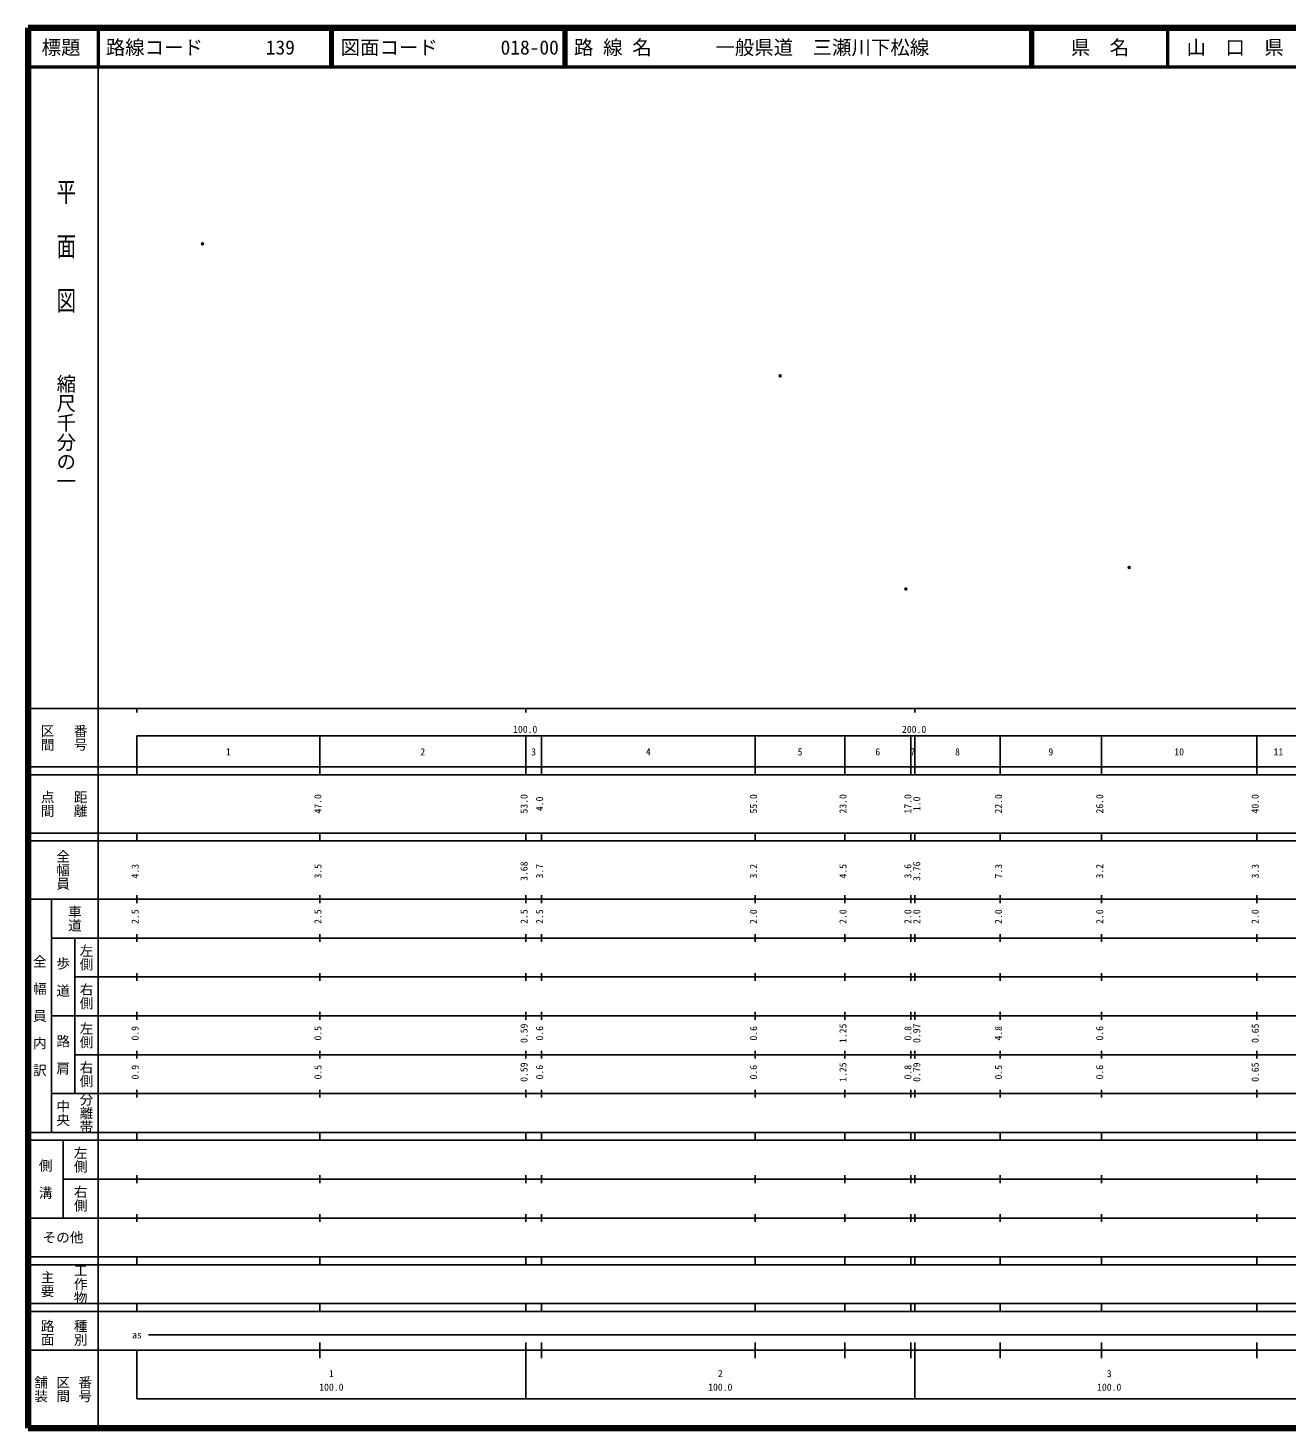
# Model space of a CAD drawing. Units: millimetres on the paper. Extents: x 40 to 680, y 20 to 380.
# Drawn here: x 40 to 363.7, y 20 to 380 of the extents above; entities that cross this region are included whole.
import ezdxf
from ezdxf.enums import TextEntityAlignment as Align

# ---------------------------------------------------------------- set-up
doc = ezdxf.new("R2010")
doc.units = ezdxf.units.MM
doc.header["$PDMODE"] = 32
doc.header["$PDSIZE"] = 0.5
doc.layers.add('M-OTRS', color=6, linetype='Continuous')
doc.layers.add('M-TTL-TXT', color=7, linetype='Continuous')
for name, color, linetype, lineweight in [('M-TTL', 2, 'Continuous', 140), ('M-TTL-BAND', 7, 'Continuous', 25), ('M-TTL-LINE', 7, 'Continuous', 50)]:
    doc.layers.add(name, color=color, linetype=linetype, lineweight=lineweight)
doc.styles.add('@ＭＳ ゴシック', font='')
doc.styles.add('ＭＳ ゴシック', font='')
doc.styles.get('@ＭＳ ゴシック').set_extended_font_data('@MS Gothic')
doc.styles.get('ＭＳ ゴシック').set_extended_font_data('MS Gothic')

msp = doc.modelspace()

# ---------------------------------------------------------------- linework, layer by layer
at = {"layer": 'M-OTRS'}
for p in [(84.864, 324.499), (233.416, 290.556), (323.17, 241.286), (265.745, 235.741)]:
    msp.add_point(p, dxfattribs=at)
at = {"layer": 'M-TTL'}
for p, q in [((40, 380), (40, 20)), ((680, 380), (40, 380)), ((40, 20), (680, 20))]:
    msp.add_line(p, q, dxfattribs=at)
at = {"layer": 'M-TTL-BAND'}
for p, q in [((58, 370), (58, 20)), ((40, 205), (579, 205)), ((68, 205), (68, 204)), ((168, 205), (168, 204)), ((268, 205), (268, 204)), ((68, 198), (579, 198)), ((68, 198), (68, 188)), ((115, 188), (115, 198)), ((168, 188), (168, 198)), ((172, 188), (172, 198)), ((227, 188), (227, 198)), ((250, 188), (250, 198)), ((267, 188), (267, 198)), ((268, 188), (268, 198)), ((290, 188), (290, 198)), ((316, 188), (316, 198)), ((356, 188), (356, 198)), ((40, 190), (579, 190)), ((40, 188), (579, 188)), ((40, 173), (579, 173)), ((68, 171), (68, 173)), ((115, 171), (115, 173)), ((168, 171), (168, 173)), ((172, 171), (172, 173)), ((227, 171), (227, 173)), ((250, 171), (250, 173)), ((267, 171), (267, 173)), ((268, 171), (268, 173)), ((290, 171), (290, 173)), ((316, 171), (316, 173)), ((356, 171), (356, 173)), ((40, 171), (579, 171)), ((40, 156), (579, 156)), ((46, 96), (46, 156)), ((68, 155), (68, 157)), ((115, 155), (115, 157)), ((168, 155), (168, 157)), ((172, 155), (172, 157)), ((227, 155), (227, 157)), ((250, 155), (250, 157)), ((267, 155), (267, 157)), ((268, 155), (268, 157)), ((290, 155), (290, 157)), ((316, 155), (316, 157)), ((356, 155), (356, 157)), ((46, 146), (579, 146)), ((52, 146), (52, 106)), ((68, 145), (68, 147)), ((115, 145), (115, 147)), ((168, 145), (168, 147)), ((172, 145), (172, 147)), ((227, 145), (227, 147)), ((250, 145), (250, 147)), ((267, 145), (267, 147)), ((268, 145), (268, 147)), ((290, 145), (290, 147)), ((316, 145), (316, 147)), ((356, 145), (356, 147)), ((68, 135), (68, 137)), ((115, 135), (115, 137)), ((168, 135), (168, 137)), ((172, 135), (172, 137)), ((227, 135), (227, 137)), ((250, 135), (250, 137)), ((267, 135), (267, 137)), ((268, 135), (268, 137)), ((290, 135), (290, 137)), ((316, 135), (316, 137)), ((356, 135), (356, 137)), ((52, 136), (579, 136)), ((46, 126), (579, 126)), ((68, 125), (68, 127)), ((115, 125), (115, 127)), ((168, 125), (168, 127)), ((172, 125), (172, 127)), ((227, 125), (227, 127)), ((250, 125), (250, 127)), ((267, 125), (267, 127)), ((268, 125), (268, 127)), ((290, 125), (290, 127)), ((316, 125), (316, 127)), ((356, 125), (356, 127)), ((52, 116), (579, 116)), ((68, 115), (68, 117)), ((115, 115), (115, 117)), ((168, 115), (168, 117)), ((172, 115), (172, 117)), ((227, 115), (227, 117)), ((250, 115), (250, 117)), ((267, 115), (267, 117)), ((268, 115), (268, 117)), ((290, 115), (290, 117)), ((316, 115), (316, 117)), ((356, 115), (356, 117)), ((46, 106), (579, 106)), ((68, 105), (68, 107)), ((115, 105), (115, 107)), ((168, 105), (168, 107)), ((172, 105), (172, 107)), ((227, 105), (227, 107)), ((250, 105), (250, 107)), ((267, 105), (267, 107)), ((268, 105), (268, 107)), ((290, 105), (290, 107)), ((316, 105), (316, 107)), ((356, 105), (356, 107)), ((40, 96), (579, 96)), ((40, 94), (579, 94)), ((49, 94), (49, 74)), ((68, 94), (68, 96)), ((115, 94), (115, 96)), ((168, 94), (168, 96)), ((172, 94), (172, 96)), ((227, 94), (227, 96)), ((250, 94), (250, 96)), ((267, 94), (267, 96)), ((268, 94), (268, 96)), ((290, 94), (290, 96)), ((316, 94), (316, 96)), ((356, 94), (356, 96)), ((49, 84), (579, 84)), ((68, 83), (68, 85)), ((115, 83), (115, 85)), ((168, 83), (168, 85)), ((172, 83), (172, 85)), ((227, 83), (227, 85)), ((250, 83), (250, 85)), ((267, 83), (267, 85)), ((268, 83), (268, 85)), ((290, 83), (290, 85)), ((316, 83), (316, 85)), ((356, 83), (356, 85)), ((40, 74), (579, 74)), ((68, 73), (68, 75)), ((115, 73), (115, 75)), ((168, 73), (168, 75)), ((172, 73), (172, 75)), ((227, 73), (227, 75)), ((250, 73), (250, 75)), ((267, 73), (267, 75)), ((268, 73), (268, 75)), ((290, 73), (290, 75)), ((316, 73), (316, 75)), ((356, 73), (356, 75)), ((40, 64), (579, 64)), ((40, 62), (579, 62)), ((68, 62), (68, 64)), ((115, 62), (115, 64)), ((168, 62), (168, 64)), ((172, 62), (172, 64)), ((227, 62), (227, 64)), ((250, 62), (250, 64)), ((267, 62), (267, 64)), ((268, 62), (268, 64)), ((290, 62), (290, 64)), ((316, 62), (316, 64)), ((356, 62), (356, 64)), ((40, 52), (579, 52)), ((68, 50), (68, 52)), ((115, 50), (115, 52)), ((168, 50), (168, 52)), ((172, 50), (172, 52)), ((227, 50), (227, 52)), ((250, 50), (250, 52)), ((267, 50), (267, 52)), ((268, 50), (268, 52)), ((290, 50), (290, 52)), ((316, 50), (316, 52)), ((356, 50), (356, 52)), ((40, 50), (579, 50)), ((71, 44), (565, 44)), ((40, 40), (579, 40)), ((68, 40), (68, 27.5)), ((115, 38), (115, 42)), ((168, 27.5), (168, 42)), ((172, 38), (172, 42)), ((227, 38), (227, 42)), ((250, 38), (250, 42)), ((267, 38), (267, 42)), ((268, 27.5), (268, 42)), ((290, 38), (290, 42)), ((316, 38), (316, 42)), ((356, 38), (356, 42)), ((68, 27.5), (579, 27.5))]:
    msp.add_line(p, q, dxfattribs=at)
at = {"layer": 'M-TTL-LINE'}
for p, q in [((58, 380), (58, 370)), ((117.75, 380), (117.75, 370)), ((118.25, 380), (118.25, 370)), ((177.75, 380), (177.75, 370)), ((178.25, 380), (178.25, 370)), ((297.75, 380), (297.75, 370)), ((298.25, 380), (298.25, 370)), ((333, 380), (333, 370)), ((40, 370), (680, 370))]:
    msp.add_line(p, q, dxfattribs=at)

# ---------------------------------------------------------------- texts
at = {"layer": 'M-TTL-BAND', "style": '@ＭＳ ゴシック', "width": 1.4}
msp.add_text('平  面  図', height=3.666, rotation=270, dxfattribs=at).set_placement((49.777, 306.475), align=Align.MIDDLE_RIGHT)
at = {"layer": 'M-TTL-BAND', "style": '@ＭＳ ゴシック'}
msp.add_text('縮尺千分の一', height=3.666, rotation=270, dxfattribs=at).set_placement((49.777, 261.03), align=Align.MIDDLE_RIGHT)
for s, p in [('区間', (45, 197.5)), ('番号', (53.5, 197.5)), ('点間', (45, 180.5)), ('距離', (53.5, 180.5)), ('全幅員', (49, 163.5)), ('車道', (52, 151)), ('左側', (55, 141)), ('全\u3000幅\u3000員\u3000内\u3000訳', (43, 126)), ('歩\u3000道', (49, 136)), ('右側', (55, 131)), ('左側', (55, 121)), ('路\u3000肩', (49, 116)), ('右側', (55, 111)), ('分離帯', (55, 101)), ('中央', (49, 101)), ('左側', (53.5, 89)), ('側\u3000溝', (44.5, 84)), ('右側', (53.5, 79)), ('工作物', (53.5, 57)), ('主要', (45, 57)), ('路面', (45, 44.5)), ('種別', (53.5, 44.5)), ('舗装', (43.333, 30)), ('区間', (49, 30)), ('番号', (54.667, 30))]:
    msp.add_text(s, height=2.566, rotation=270, dxfattribs=at).set_placement(p, align=Align.MIDDLE_CENTER)
at = {"layer": 'M-TTL-BAND', "style": 'ＭＳ ゴシック'}
for s, p in [('100.0', (167.844, 198.195)), ('200.0', (267.844, 198.195)), ('1', (91.5, 192.405)), ('2', (141.5, 192.405)), ('3', (170, 192.405)), ('4', (199.5, 192.405)), ('5', (238.5, 192.405)), ('6', (258.5, 192.405)), ('7', (267.5, 192.405)), ('8', (279, 192.405)), ('9', (303, 192.405)), ('10', (336, 192.405)), ('11', (361.5, 192.405)), ('as', (68, 42.5)), ('1', (118, 32.523)), ('2', (218, 32.523)), ('3', (318, 32.523)), ('100.0', (118, 29.033)), ('100.0', (218, 29.033)), ('100.0', (318, 29.033))]:
    msp.add_text(s, height=1.833, dxfattribs=at).set_placement(p, align=Align.BOTTOM_CENTER)
for s, p in [('47.0', (116, 180.5)), ('53.0', (169, 180.5)), ('4.0', (173, 180.5)), ('55.0', (228, 180.5)), ('23.0', (251, 180.5)), ('17.0', (267.689, 180.5)), ('1.0', (269.972, 180.5)), ('22.0', (291, 180.5)), ('26.0', (317, 180.5)), ('40.0', (357, 180.5)), ('4.3', (69, 163.174)), ('3.5', (116, 163.174)), ('3.68', (169, 163.174)), ('3.7', (173, 163.174)), ('3.2', (228, 163.174)), ('4.5', (251, 163.174)), ('3.6', (267.689, 163.174)), ('3.76', (269.972, 163.174)), ('7.3', (291, 163.174)), ('3.2', (317, 163.174)), ('3.3', (357, 163.174)), ('2.5', (69, 151.5)), ('2.5', (116, 151.5)), ('2.5', (169, 151.5)), ('2.5', (173, 151.5)), ('2.0', (228, 151.5)), ('2.0', (251, 151.5)), ('2.0', (267.689, 151.5)), ('2.0', (269.972, 151.5)), ('2.0', (291, 151.5)), ('2.0', (317, 151.5)), ('2.0', (357, 151.5)), ('0.9', (69, 121.5)), ('0.5', (116, 121.5)), ('0.59', (169, 121.5)), ('0.6', (173, 121.5)), ('0.6', (228, 121.5)), ('1.25', (251, 121.5)), ('0.8', (267.689, 121.5)), ('0.97', (269.972, 121.5)), ('4.8', (291, 121.5)), ('0.6', (317, 121.5)), ('0.65', (357, 121.5)), ('0.9', (69, 111.5)), ('0.5', (116, 111.5)), ('0.59', (169, 111.5)), ('0.6', (173, 111.5)), ('0.6', (228, 111.5)), ('1.25', (251, 111.5)), ('0.8', (267.689, 111.5)), ('0.79', (269.972, 111.5)), ('0.5', (291, 111.5)), ('0.6', (317, 111.5)), ('0.65', (357, 111.5))]:
    msp.add_text(s, height=1.833, rotation=90, dxfattribs=at).set_placement(p, align=Align.BOTTOM_CENTER)
msp.add_text('その他', height=2.566, dxfattribs=at).set_placement((49, 69), align=Align.MIDDLE_CENTER)
at = {"layer": 'M-TTL-TXT', "style": 'ＭＳ ゴシック'}
for s, p in [('標題', (48.5, 375)), ('県\u3000名', (315.625, 375)), ('山\u3000口\u3000県', (350.375, 375))]:
    msp.add_text(s, height=3.666, dxfattribs=at).set_placement(p, align=Align.MIDDLE_CENTER)
for s, p in [('路線コード', (60, 375)), ('139', (101.142, 375)), ('図面コード', (120.38, 375)), ('018-00', (161.521, 375)), ('路 線 名', (180.38, 375)), ('一般県道\u3000三瀬川下松線', (216.734, 375))]:
    msp.add_text(s, height=3.666, dxfattribs=at).set_placement(p, align=Align.MIDDLE_LEFT)

doc.saveas('drawing.dxf')
